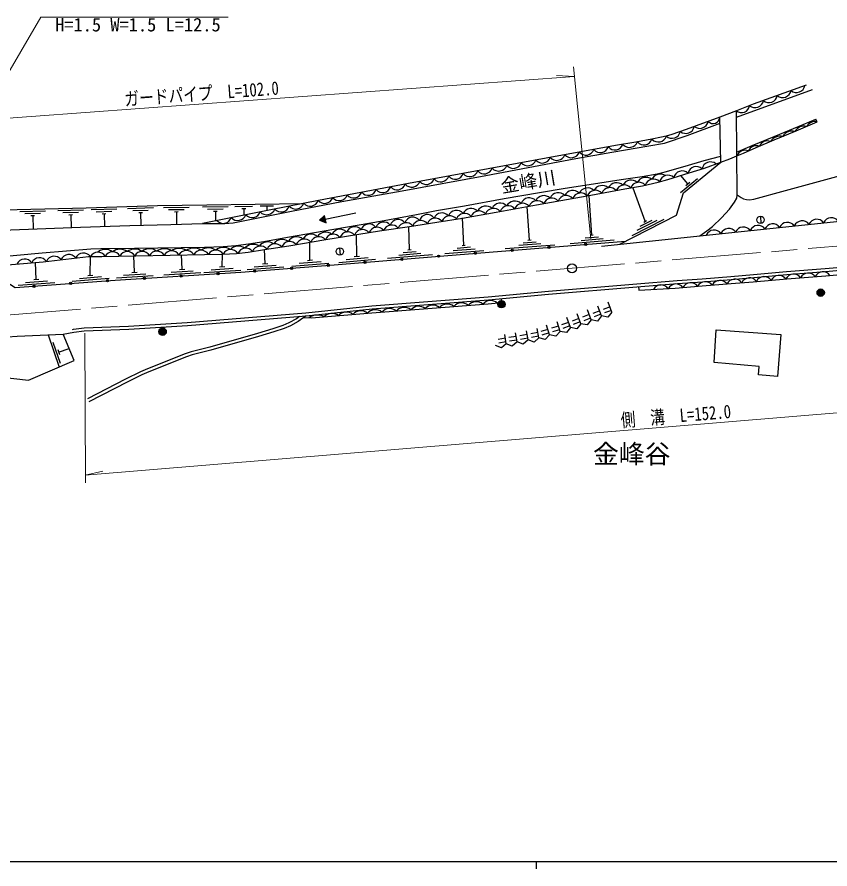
# Model space of a CAD drawing. Units: millimetres, scale not verified. Extents: x 40000 to 680000, y 20000 to 380000.
# Drawn here: x 97653 to 207845, y 204000 to 319470 of the extents above; entities that cross this region are included whole.
import ezdxf
from ezdxf.enums import TextEntityAlignment as Align

# ---------------------------------------------------------------- set-up
doc = ezdxf.new("R2010")
doc.units = ezdxf.units.MM
doc.header["$LTSCALE"] = 1000
doc.linetypes.add('CHAIN', pattern=[18.5, 12, -1.5, 3.5, -1.5])
doc.linetypes.add('DASHED', pattern=[7.5, 6, -1.5])
for name, color, linetype, lineweight in [('M-BGD', 7, 'Continuous', 25), ('M-BMK', 2, 'CHAIN', 13), ('M-BMK-SRVR', 3, 'Continuous', 25), ('M-STR-HTXT', 7, 'Continuous', 13), ('M-TTL-BAND', 7, 'Continuous', 25)]:
    doc.layers.add(name, color=color, linetype=linetype, lineweight=lineweight)
doc.layers.add('M-BMK-HTXT', color=7, linetype='Continuous')
doc.styles.add('ＭＳ ゴシック', font='')
doc.styles.get('ＭＳ ゴシック').set_extended_font_data('MS Gothic')

msp = doc.modelspace()

# ---------------------------------------------------------------- hatches: boundary and pattern name
at = {"layer": 'M-BGD'}
for points in [[(139342, 292577), (138657, 291928), (139540, 291596)], [(174583, 288637, -1), (174882, 288660, -1)], [(159631, 287445, -1), (159930, 287469, -1)], [(164615, 287842, -1), (164914, 287866, -1)], [(169599, 288239, -1), (169898, 288263, -1)], [(144682, 286207, -1), (144981, 286233, -1)], [(149664, 286628, -1), (149963, 286653, -1)], [(154646, 287048, -1), (154946, 287072, -1)], [(134714, 285402, -1), (135013, 285425, -1)], [(139699, 285792, -1), (139998, 285816, -1)], [(114760, 284055, -0.41421), (114901, 284214, -0.41421), (115060, 284074, -1)], [(119751, 284365, -0.41421), (119891, 284524, -0.41421), (120050, 284383, -1)], [(124741, 284674, -0.41421), (124882, 284833, -0.41421), (125041, 284692, -1)], [(129730, 285011, -1), (130029, 285035, -1)], [(99800, 282972, -0.41421), (99938, 283133, -0.41421), (100099, 282995, -1)], [(104785, 283351, -0.41421), (104924, 283512, -0.41421), (105085, 283374, -1)], [(109771, 283730, -0.41421), (109909, 283890, -0.41421), (110070, 283752, -1)], [(206090, 282109, -1), (207090, 282109, -1)], [(162812, 280543, -1), (163812, 280543, -1)], [(116885, 276820, -1), (117885, 276820, -1)]]:
    msp.add_hatch(color=256, dxfattribs=at).paths.add_polyline_path(points)

# ---------------------------------------------------------------- linework, layer by layer
for p, q in [((195187, 305904), (205457, 309666)), ((206122, 305255), (205944, 305650)), ((188562, 296878), (187628, 298006)), ((187598, 295690), (189909, 297604)), ((188293, 296655), (188832, 297101)), ((182791, 291782), (181188, 296253)), ((175548, 289917), (175199, 295278)), ((111182, 293429), (107683, 293318)), ((116139, 293588), (112641, 293476)), ((120993, 293668), (117494, 293617)), ((120298, 293358), (118198, 293327)), ((126280, 293750), (122780, 293693)), ((125585, 293438), (123485, 293404)), ((129592, 293803), (127192, 293764)), ((128676, 293488), (128117, 293479)), ((128397, 293484), (128411, 292622)), ((132406, 293849), (130606, 293820)), ((131506, 293834), (131516, 293237)), ((167114, 289245), (166810, 293784)), ((101521, 293160), (98022, 293073)), ((100829, 292842), (98729, 292790)), ((100031, 292522), (99541, 292510)), ((99786, 292516), (99841, 290724)), ((106667, 293288), (103168, 293201)), ((105975, 292971), (103875, 292918)), ((105178, 292651), (104688, 292638)), ((104933, 292645), (104973, 290918)), ((110491, 293107), (108393, 293040)), ((109696, 292782), (109207, 292766)), ((109452, 292774), (109500, 291078)), ((115449, 293265), (113350, 293198)), ((114654, 292940), (114164, 292924)), ((114409, 292932), (114448, 291242)), ((119497, 293046), (119007, 293039)), ((119252, 293043), (119269, 291390)), ((124785, 293125), (124295, 293117)), ((124540, 293121), (124560, 291860)), ((138657, 291928), (139342, 292577)), ((139540, 291596), (139342, 292577)), ((139441, 292086), (143558, 292918)), ((158206, 288535), (158045, 292240)), ((198417, 292476), (198461, 291477)), ((138657, 291928), (139540, 291596)), ((150848, 287932), (150751, 291085)), ((181045, 289877), (185357, 292084)), ((181729, 290564), (184400, 291931)), ((182127, 291104), (183729, 291925)), ((182604, 291686), (182978, 291877)), ((143721, 287029), (143690, 289974)), ((175339, 289901), (175757, 289934)), ((137363, 286512), (137342, 288933)), ((165666, 288528), (168657, 288766)), ((166241, 288875), (168035, 289018)), ((166905, 289228), (167323, 289262)), ((172637, 288782), (178603, 289258)), ((174101, 289200), (177091, 289438)), ((174675, 289547), (176469, 289690)), ((131280, 286036), (131212, 287951)), ((141375, 288192), (141438, 287194)), ((149977, 287558), (151770, 287709)), ((150639, 287915), (151058, 287950)), ((155629, 287427), (160927, 287849)), ((156759, 287818), (159749, 288056)), ((157333, 288165), (159127, 288308)), ((157997, 288519), (158416, 288552)), ((163833, 288081), (170538, 288615)), ((107581, 284466), (107600, 287016)), ((113585, 284884), (113475, 287116)), ((120029, 285284), (119932, 287235)), ((125450, 285619), (125494, 287336)), ((137015, 286485), (137712, 286539)), ((141280, 286221), (146262, 286642)), ((142251, 286604), (145240, 286857)), ((143372, 287000), (144069, 287059)), ((147873, 286778), (153975, 287293)), ((149404, 287208), (152394, 287461)), ((100259, 283910), (100148, 286216)), ((119680, 285262), (120379, 285305)), ((123972, 285227), (126966, 285413)), ((125101, 285598), (125800, 285641)), ((128835, 285242), (133820, 285633)), ((129808, 285619), (132799, 285854)), ((130932, 286008), (131629, 286063)), ((134918, 285719), (139903, 286109)), ((135891, 286096), (138882, 286330)), ((105134, 283678), (110119, 284057)), ((106108, 284053), (109099, 284280)), ((107232, 284439), (107930, 284492)), ((111127, 284131), (116117, 284440)), ((112106, 284492), (115100, 284678)), ((113235, 284863), (113934, 284906)), ((117571, 284530), (122562, 284839)), ((118551, 284891), (121545, 285077)), ((122992, 284866), (127983, 285175)), ((97812, 283122), (102797, 283501)), ((98786, 283497), (101777, 283724)), ((99910, 283883), (100608, 283936)), ((181891, 282929), (181925, 282438)), ((163362, 280770), (163310, 281314)), ((178297, 279473), (177795, 280821)), ((175485, 278427), (174984, 279775)), ((176630, 279653), (175692, 279304)), ((176891, 278950), (176390, 280298)), ((178036, 280176), (177098, 279827)), ((178210, 279707), (177273, 279359)), ((178297, 279473), (177751, 278790)), ((172674, 277381), (172172, 278729)), ((173818, 278607), (172881, 278258)), ((174080, 277904), (173578, 279252)), ((175224, 279130), (174287, 278781)), ((175398, 278661), (174461, 278312)), ((175485, 278427), (174939, 277744)), ((176345, 278267), (175485, 278427)), ((176804, 279184), (175867, 278835)), ((176891, 278950), (176345, 278267)), ((177751, 278790), (176891, 278950)), ((168402, 275969), (168164, 277263)), ((169613, 277130), (168658, 276834)), ((169835, 276413), (169428, 277726)), ((171046, 277574), (170091, 277278)), ((171268, 276858), (170861, 278171)), ((172412, 278084), (171475, 277735)), ((172587, 277615), (171649, 277266)), ((172674, 277381), (172128, 276697)), ((173534, 277220), (172674, 277381)), ((173992, 278138), (173055, 277789)), ((174080, 277904), (173534, 277220)), ((174939, 277744), (174080, 277904)), ((101862, 276407), (103345, 272024)), ((163970, 275191), (163759, 276424)), ((165322, 276184), (164337, 276015)), ((165449, 275444), (165238, 276677)), ((166801, 276437), (165815, 276268)), ((166927, 275697), (166716, 276930)), ((168267, 276707), (167283, 276526)), ((168357, 276215), (167374, 276034)), ((169761, 276652), (168806, 276356)), ((169835, 276413), (169252, 275761)), ((170685, 276206), (169835, 276413)), ((171194, 277096), (170239, 276800)), ((171268, 276858), (170685, 276206)), ((172128, 276697), (171268, 276858)), ((102525, 275382), (103487, 272540)), ((163307, 274621), (162492, 274938)), ((163844, 275931), (162858, 275762)), ((163928, 275438), (162942, 275269)), ((163970, 275191), (163307, 274621)), ((164785, 274874), (163970, 275191)), ((165407, 275691), (164421, 275522)), ((165449, 275444), (164785, 274874)), ((166264, 275127), (165449, 275444)), ((166885, 275944), (165899, 275775)), ((166927, 275697), (166264, 275127)), ((167746, 275391), (166927, 275697)), ((168402, 275969), (167746, 275391)), ((169252, 275761), (168402, 275969)), ((103178, 274388), (103403, 273725)), ((103291, 274057), (104711, 274538))]:
    msp.add_line(p, q, dxfattribs=at)
at = {"layer": 'M-BGD', "linetype": 'DASHED'}
msp.add_line((195179, 306778), (192922, 305918), dxfattribs=at)
at = {"layer": 'M-BGD'}
for points in [[(204619, 310253), (197436, 307639), (195179, 306778)], [(190206, 289826), (191159, 290485), (191930, 291090), (193161, 292233), (194214, 293437), (194897, 294399), (195204, 294922), (195286, 295355), (195179, 306778)], [(93162, 290496), (99214, 290700), (106278, 290967), (112958, 291197), (118485, 291364), (122776, 291506), (125806, 291472), (126940, 291587), (134851, 293162), (141695, 294475), (149853, 295903), (161195, 298008), (173403, 300286), (178283, 301142), (183298, 302010), (185412, 302387), (188482, 303406), (192940, 305080)], [(192922, 305918), (188354, 304229), (186400, 303551), (185633, 303316), (185024, 303169), (183692, 302900), (181550, 302518), (178771, 302041), (169385, 300340), (159809, 298562), (150721, 296899), (138526, 294621), (132035, 293340), (122776, 291506)], [(179375, 288685), (187046, 292611), (188006, 295638), (193053, 299818), (192922, 305918)], [(195231, 301210), (195423, 301261), (197311, 302049), (200261, 303287), (204204, 304914), (205944, 305650)], [(195236, 300659), (196138, 301023), (197843, 301773), (200300, 302805), (203262, 304025), (206122, 305255)], [(93644, 286831), (101069, 287499), (107671, 288050), (109001, 288077), (113561, 288129), (123042, 288289), (125594, 288371), (127331, 288518), (129044, 288726), (131097, 289054), (134307, 289634), (139307, 290485), (146913, 291822), (151793, 292691), (154524, 293245), (158300, 293896), (163663, 294875), (168474, 295680), (171935, 296268), (175200, 296762), (179549, 297448), (182386, 297878), (184440, 298233), (185493, 298482), (188202, 299263), (190792, 300004), (193035, 300616)], [(195286, 295355), (195816, 295013), (196135, 294851), (196543, 294728), (196951, 294700), (197521, 294784), (201824, 295949), (219538, 300812)], [(93668, 285664), (101173, 286304), (107323, 287013), (109152, 287035), (113737, 287121), (123063, 287292), (125494, 287336), (127390, 287401), (128984, 287604), (131212, 287951), (134514, 288452), (139511, 289303), (146781, 290471), (150863, 291095), (154536, 291679), (158035, 292230), (162595, 293039), (168056, 294000), (172149, 294725), (175436, 295315), (180058, 296164), (182443, 296603), (184551, 297089), (185850, 297457), (188757, 298354), (190821, 298991), (193053, 299818)], [(176869, 288421), (210901, 292005), (213440, 292096), (237528, 294436), (256613, 296268)], [(76249, 294966), (80562, 294319), (82128, 294076), (83294, 293954), (86826, 293554), (88138, 293445), (91977, 293282), (93048, 293289), (97666, 293364), (107046, 293597), (116701, 293906), (123381, 294003), (136468, 294215)], [(95352, 284126), (97410, 282791), (110961, 283820), (127978, 284874), (140641, 285866), (154396, 287028), (180147, 289080)], [(105182, 277139), (105302, 277163), (106734, 277343), (112784, 277571), (120727, 278071), (136790, 279359), (145736, 280305), (161505, 281549), (169675, 282304), (181646, 283310), (187132, 283760), (190538, 283979), (194401, 284305), (197470, 284566), (201948, 284994), (207213, 285393), (217294, 286267), (225037, 286936), (233931, 287747), (243237, 288466), (247517, 288822), (251684, 288853), (260743, 289171)], [(181925, 282438), (186840, 282699), (190505, 283039), (194455, 283342), (197453, 283599), (202010, 283979), (207286, 284396), (217348, 285285), (225083, 285940), (233845, 286739), (242413, 287298)], [(93691, 275954), (97675, 276196), (103888, 276508), (105367, 276768), (106766, 276944), (112804, 277171), (120756, 277672), (136827, 278961), (145772, 279906), (161540, 281150), (169710, 281906), (181679, 282911), (187161, 283361), (190567, 283580), (194435, 283907), (197506, 284168), (201982, 284595), (207245, 284994), (217329, 285869)], [(136499, 278727), (137572, 278715), (145746, 279373), (161510, 280616), (163362, 280770)], [(135952, 278891), (135526, 278587), (134502, 278040), (133682, 277673), (132321, 277229), (130242, 276579), (123805, 274733), (121276, 274104), (120457, 273823), (115329, 271791), (114388, 271365), (112378, 270374), (107201, 267711)], [(136827, 278961), (135763, 278204), (134700, 277635), (133844, 277253), (132458, 276800), (130371, 276148), (123921, 274298), (121403, 273672), (120613, 273400), (115505, 271377), (114581, 270958), (112581, 269972), (107407, 267311)], [(80722, 276162), (81435, 274168), (80147, 265745), (82322, 266041), (87644, 266324), (95637, 270679), (99224, 270251), (105398, 272907), (103888, 276508)]]:
    msp.add_lwpolyline(points, dxfattribs=at)
at = {"layer": 'M-BGD', "linetype": 'DASHED'}
msp.add_lwpolyline([(193053, 299818), (194276, 300272), (195236, 300659)], dxfattribs=at)
at = {"layer": 'M-BGD'}
msp.add_lwpolyline([(192428, 277084), (201195, 276444), (200731, 270743), (198138, 270987), (198251, 272102), (192132, 272668)], close=True, dxfattribs=at)
for centre, radius in [((198439, 291977), 500), ((174733, 288649), 150), ((141407, 287693), 500), ((159780, 287457), 150), ((164764, 287854), 150), ((169749, 288251), 150), ((144831, 286220), 150), ((149814, 286641), 150), ((154796, 287060), 150), ((134864, 285414), 150), ((139849, 285804), 150), ((114910, 284065), 150), ((119900, 284374), 150), ((124891, 284683), 150), ((129879, 285023), 150), ((99949, 282984), 150), ((104935, 283362), 150), ((109921, 283741), 150), ((206590, 282109), 500), ((163312, 280543), 500), ((117385, 276820), 500)]:
    msp.add_circle(centre, radius, dxfattribs=at)
for centre, radius, start, end in [((201435, 309720), 1160, 230.47455, 349.50417), ((203314, 310404), 1160, 230.47455, 349.50417), ((199555, 309037), 1160, 230.47455, 349.50417), ((195884, 307573), 1063, 228.3924, 353.36724), ((197675, 308348), 1160, 230.70963, 349.74157), ((190186, 305534), 1160, 230.77463, 349.80425), ((192005, 305947), 918, 222.43315, 358.14573), ((205800, 304032), 1264, 75.27077, 151.25352), ((186436, 304201), 1160, 228.82345, 347.86754), ((188312, 304850), 1160, 230.28437, 349.31904), ((202690, 302622), 1399, 72.85383, 151.90501), ((204332, 303285), 1402, 75.12861, 151.22015), ((180664, 302964), 1160, 220.25744, 339.28729), ((182630, 303309), 1160, 220.6391, 339.66902), ((184571, 303692), 1160, 222.65977, 341.71265), ((199323, 301549), 1127, 66.64412, 158.9369), ((201085, 301793), 1534, 76.00954, 149.00821), ((174752, 301911), 1160, 220.75715, 339.78677), ((176719, 302267), 1160, 220.75715, 339.78677), ((178691, 302620), 1160, 220.48058, 339.5113), ((196337, 300227), 1183, 66.86212, 158.59057), ((197865, 300880), 1148, 69.22781, 157.72406), ((168846, 300837), 1160, 220.93592, 339.96573), ((170816, 301197), 1160, 220.75715, 339.78677), ((172784, 301554), 1160, 220.75715, 339.78677), ((162946, 299743), 1160, 221.00564, 340.03526), ((164913, 300108), 1160, 221.00564, 340.03526), ((166879, 300473), 1160, 221.00564, 340.03526), ((189723, 298036), 1160, 47.63953, 166.66915), ((191644, 298679), 1160, 50.29189, 169.34269), ((157047, 298655), 1160, 220.85251, 339.88213), ((159015, 299015), 1160, 220.87549, 339.90516), ((160980, 299378), 1160, 221.00564, 340.03526), ((184862, 296779), 1390, 59.7697, 149.9292), ((185889, 296867), 1160, 46.88838, 165.9242), ((187811, 297446), 1160, 47.62272, 166.65234), ((149177, 297209), 1160, 221.0655, 340.09512), ((151145, 297574), 1160, 220.90152, 339.93126), ((153113, 297935), 1160, 220.85251, 339.88213), ((155080, 298295), 1160, 220.85251, 339.88213), ((178931, 295709), 1290, 49.62037, 151.19755), ((180895, 296093), 1277, 49.31232, 152.02746), ((181947, 295922), 1160, 41.40155, 160.4462), ((182874, 296429), 1309, 53.11312, 151.1033), ((183926, 296346), 1160, 43.77161, 162.81341), ((143279, 296108), 1160, 221.0655, 340.09512), ((145245, 296475), 1160, 221.0655, 340.09512), ((147211, 296842), 1160, 221.0655, 340.09512), ((171018, 294505), 1162, 40.67832, 159.47169), ((173009, 294738), 1227, 45.59994, 154.6808), ((174072, 294472), 1160, 40.66319, 159.69282), ((174981, 295071), 1239, 46.53744, 153.98755), ((176042, 294829), 1160, 40.83211, 159.86187), ((176968, 295325), 1305, 50.37359, 150.37538), ((178010, 295189), 1160, 40.88716, 159.91678), ((179977, 295551), 1160, 40.90113, 159.93076), ((137377, 294994), 1160, 221.65254, 340.68216), ((139347, 295373), 1160, 221.08144, 340.11119), ((141313, 295741), 1160, 221.0655, 340.09512), ((165147, 293252), 1283, 48.79534, 151.17297), ((167082, 293795), 1168, 41.16868, 158.83135), ((168163, 293422), 1160, 40.50107, 159.5307), ((169069, 294044), 1224, 45.24217, 154.82099), ((170133, 293770), 1160, 40.53246, 159.56208), ((172103, 294120), 1160, 40.58789, 159.61758), ((131490, 293832), 1160, 221.67672, 340.70634), ((133453, 294220), 1160, 221.65254, 340.68216), ((135415, 294607), 1160, 221.65254, 340.68216), ((159218, 292322), 1214, 44.54589, 155.11509), ((161210, 292543), 1292, 49.32369, 150.77124), ((162255, 292380), 1160, 40.52255, 159.55219), ((163152, 293046), 1198, 43.43027, 156.59125), ((164224, 292727), 1160, 40.46934, 159.49896), ((166193, 293074), 1160, 40.46934, 159.49896), ((125605, 292666), 1160, 221.68615, 340.71577), ((127567, 293055), 1160, 221.68615, 340.71577), ((129528, 293443), 1160, 221.68615, 340.71577), ((151293, 291208), 1131, 36.86765, 160.93262), ((153255, 291606), 1093, 32.85129, 165.18724), ((154355, 291053), 1160, 39.48889, 158.51854), ((155258, 291746), 1175, 40.651, 157.30148), ((156330, 291365), 1160, 39.43395, 158.46357), ((157221, 292131), 1137, 38.08064, 160.47152), ((158310, 291689), 1160, 40.08636, 159.12045), ((160285, 292031), 1160, 40.54275, 159.57237), ((208042, 291112), 1160, 36.49721, 155.52683), ((143407, 289861), 1187, 41.69976, 156.55723), ((145361, 290306), 1122, 35.97647, 162.15487), ((147358, 290480), 1192, 41.71067, 155.98105), ((148424, 290126), 1160, 39.17407, 158.20369), ((149316, 290907), 1129, 36.40485, 161.04948), ((150401, 290430), 1160, 39.25049, 158.28042), ((152380, 290740), 1160, 39.52001, 158.54963), ((196108, 289855), 1160, 36.49721, 155.52683), ((198097, 290065), 1160, 36.49721, 155.52683), ((200086, 290274), 1160, 36.49721, 155.52683), ((202075, 290484), 1160, 36.49721, 155.52683), ((204064, 290693), 1160, 36.49721, 155.52683), ((206053, 290903), 1160, 36.49721, 155.52683), ((137499, 288818), 1227, 45.09218, 154.23541), ((139490, 289034), 1301, 48.98378, 149.82589), ((140528, 288870), 1160, 39.63101, 158.66076), ((141439, 289504), 1209, 43.31776, 154.95662), ((142502, 289187), 1160, 39.61369, 158.64331), ((144477, 289504), 1160, 39.61369, 158.64331), ((146451, 289819), 1160, 39.48774, 158.51795), ((192130, 289436), 1160, 36.49721, 155.52683), ((194119, 289646), 1160, 36.49721, 155.52683), ((131623, 287542), 1440, 54.6942, 142.75037), ((132629, 287570), 1160, 39.11381, 158.14343), ((133574, 288019), 1319, 49.75299, 148.02393), ((134610, 287880), 1160, 39.63148, 158.66514), ((135532, 288450), 1247, 46.29527, 152.51684), ((136588, 288208), 1160, 40.14898, 159.1786), ((138560, 288544), 1160, 40.14898, 159.1786), ((108607, 286441), 1160, 31.24972, 150.27977), ((109610, 286411), 1566, 51.31017, 130.53487), ((110610, 286473), 1160, 31.56549, 150.59511), ((111612, 286394), 1607, 52.60107, 129.55952), ((112610, 286511), 1160, 31.56549, 150.59511), ((113613, 286333), 1686, 54.68726, 127.44812), ((114609, 286548), 1160, 31.54027, 150.56989), ((115612, 286413), 1651, 53.77265, 128.33563), ((116609, 286585), 1160, 31.5384, 150.56802), ((117616, 286235), 1827, 57.86637, 124.24005), ((118609, 286622), 1160, 31.5384, 150.56802), ((119614, 286324), 1783, 56.9425, 125.16392), ((120608, 286659), 1160, 31.5384, 150.56802), ((121613, 286413), 1741, 55.98411, 126.11605), ((122608, 286695), 1160, 31.53215, 150.56177), ((123613, 286418), 1767, 56.59355, 125.53042), ((124608, 286732), 1160, 31.56188, 150.59212), ((125621, 286562), 1685, 55.6902, 127.87859), ((126621, 286796), 1160, 32.95763, 152.02649), ((127637, 286942), 1471, 53.72452, 136.50592), ((128664, 286978), 1160, 38.21871, 157.25635), ((129651, 287174), 1489, 56.36528, 140.18824), ((130654, 287267), 1160, 39.30108, 158.33081), ((98700, 285502), 1160, 35.35765, 154.38727), ((100696, 285679), 1160, 35.75283, 154.79031), ((102698, 285887), 1160, 37.06568, 156.0953), ((104685, 286116), 1160, 37.06568, 156.0953), ((106664, 286331), 1159, 36.2184, 155.31055), ((196932, 282963), 1160, 35.35467, 154.38433), ((198924, 283131), 1160, 35.2547, 154.28432), ((200917, 283297), 1160, 35.2547, 154.28432), ((202908, 283459), 1160, 35.0211, 154.05078), ((204901, 283617), 1160, 35.00277, 154.03239), ((206896, 283777), 1160, 35.15143, 154.18191), ((184952, 282010), 1160, 33.52608, 152.5557), ((186960, 282138), 1160, 34.72736, 153.77582), ((188963, 282305), 1160, 35.77153, 154.80115), ((190959, 282364), 1222, 39.74765, 149.57148), ((192945, 282569), 1195, 37.61304, 151.16549), ((194940, 282761), 1178, 36.65584, 152.85133), ((157927, 279307), 1420, 50.64457, 138.37536), ((159889, 279461), 1420, 50.64457, 138.37536), ((161856, 279621), 1420, 50.64457, 138.6598), ((142283, 278069), 1420, 50.64457, 138.55489), ((144248, 278227), 1420, 50.64457, 138.55489), ((146210, 278383), 1420, 50.64457, 138.43003), ((148172, 278537), 1420, 50.64457, 138.37536), ((150134, 278692), 1420, 50.64457, 138.37536), ((152096, 278847), 1420, 50.64457, 138.37536), ((154025, 279068), 1352, 49.47496, 139.54497), ((155965, 279152), 1420, 50.64457, 138.37536), ((138363, 277278), 1807, 60.46918, 127.14707), ((140336, 277690), 1586, 56.19359, 133.00587)]:
    msp.add_arc(centre, radius, start, end, dxfattribs=at)
at = {"layer": 'M-BMK'}
msp.add_lwpolyline([(73251, 279847), (76499, 279275), (79698, 278846), (83584, 278544), (86756, 278499), (89843, 278537), (94293, 278896), (267154, 293240)], dxfattribs=at)
at = {"layer": 'M-BMK-SRVR'}
msp.add_circle((172883, 285417), 600, dxfattribs=at)
at = {"layer": 'M-STR-HTXT'}
for p, q in [((173102, 312730), (175435, 289426)), ((173234, 311404), (170785, 311566)), ((106849, 276630), (106911, 256337)), ((106908, 257365), (261455, 270189)), ((106908, 257365), (109303, 257907))]:
    msp.add_line(p, q, dxfattribs=at)
for points in [[(79763, 283323), (100886, 319470), (126286, 319470)], [(78200, 304807), (87101, 305091), (92158, 305445), (173234, 311404)]]:
    msp.add_lwpolyline(points, dxfattribs=at)
at = {"layer": 'M-TTL-BAND'}
for p, q in [((40000, 205000), (579000, 205000)), ((168000, 205000), (168000, 204000))]:
    msp.add_line(p, q, dxfattribs=at)

# ---------------------------------------------------------------- texts
at = {"layer": 'M-BMK-HTXT', "style": 'ＭＳ ゴシック'}
msp.add_text('金峰川', height=1833, rotation=9.574, dxfattribs=at).set_placement((163474, 295085), align=Align.BOTTOM_LEFT)
msp.add_text('金峰谷', height=2566, dxfattribs=at).set_placement((180978, 260251), align=Align.MIDDLE_CENTER)
at = {"layer": 'M-STR-HTXT', "style": 'ＭＳ ゴシック'}
msp.add_text('H=1.5 W=1.5 L=12.5', height=1833, dxfattribs=at).set_placement((114036, 316970), align=Align.BOTTOM_CENTER)
at = {"layer": 'M-STR-HTXT', "style": 'ＭＳ ゴシック', "width": 0.8}
for s, rotation, p in [('ガードパイプ\u3000L=102.0', 4.203, (122770, 307643)), ('側\u3000溝\u3000L=152.0', 4.743, (187080, 263966))]:
    msp.add_text(s, height=1833, rotation=rotation, dxfattribs=at).set_placement(p, align=Align.BOTTOM_CENTER)

doc.saveas('drawing.dxf')
